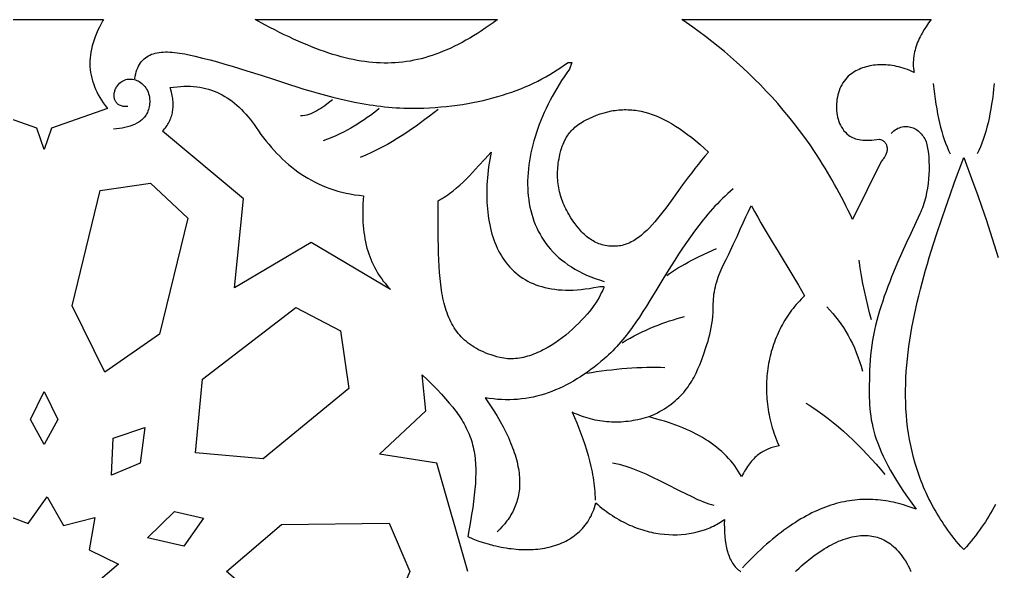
# Model space of a CAD drawing. Extents: x -332 to 348, y -263 to 352.
# Drawn here: x -92.25 to -42.96, y 264.11 to 292 of the extents above; entities that cross this region are included whole.
import ezdxf

# ---------------------------------------------------------------- set-up
doc = ezdxf.new("R2010")
doc.units = 0
doc.layers.add('LAYER_1', color=18, linetype='CONTINUOUS')
doc.layers.add('LAYER_2', color=174, linetype='CONTINUOUS')

msp = doc.modelspace()

# ---------------------------------------------------------------- linework, layer by layer
at = {"layer": 'LAYER_1'}
for points in [[(-94.004, 292), (-88.01, 292), (-88.036, 291.955), (-88.128, 291.786), (-88.213, 291.62), (-88.291, 291.455), (-88.362, 291.293), (-88.426, 291.133), (-88.483, 290.974), (-88.534, 290.817), (-88.577, 290.662), (-88.614, 290.509), (-88.643, 290.356), (-88.666, 290.206), (-88.682, 290.057), (-88.691, 289.909), (-88.694, 289.762), (-88.689, 289.616), (-88.678, 289.471), (-88.66, 289.328), (-88.635, 289.185), (-88.603, 289.043), (-88.565, 288.901), (-88.52, 288.76), (-88.468, 288.62), (-88.409, 288.481), (-88.344, 288.341), (-88.272, 288.202), (-88.193, 288.063), (-88.108, 287.925), (-88.016, 287.786), (-87.917, 287.648), (-87.812, 287.509), (-90.631, 286.513), (-91.007, 285.435), (-91.383, 286.513), (-94.202, 287.509)], [(-42.913, 267.488), (-42.991, 267.343), (-43.073, 267.198), (-43.157, 267.054), (-43.244, 266.91), (-43.333, 266.767), (-43.425, 266.624), (-43.519, 266.482), (-43.617, 266.34), (-43.717, 266.199), (-43.82, 266.058), (-43.925, 265.918), (-44.034, 265.778), (-44.145, 265.639), (-44.259, 265.5), (-44.376, 265.362), (-44.518, 265.226), (-44.66, 265.366), (-44.777, 265.504), (-44.892, 265.643), (-45.003, 265.782), (-45.111, 265.922), (-45.217, 266.062), (-45.32, 266.203), (-45.42, 266.344), (-45.517, 266.486), (-45.612, 266.628), (-45.704, 266.771), (-45.793, 266.914), (-45.88, 267.058), (-45.964, 267.202), (-46.045, 267.347), (-46.124, 267.492), (-46.201, 267.637), (-46.274, 267.783), (-46.346, 267.929), (-46.414, 268.076), (-46.481, 268.223), (-46.545, 268.37), (-46.606, 268.518), (-46.666, 268.667), (-46.722, 268.815), (-46.777, 268.964), (-46.829, 269.114), (-46.879, 269.264), (-46.972, 269.564), (-47.056, 269.867), (-47.132, 270.17), (-47.199, 270.475), (-47.258, 270.781), (-47.309, 271.088), (-47.353, 271.396), (-47.388, 271.706), (-47.416, 272.016), (-47.437, 272.327), (-47.45, 272.64), (-47.457, 272.953), (-47.457, 273.267), (-47.451, 273.582), (-47.438, 273.898), (-47.42, 274.214), (-47.395, 274.531), (-47.365, 274.849), (-47.329, 275.167), (-47.288, 275.485), (-47.241, 275.804), (-47.19, 276.124), (-47.134, 276.443), (-47.073, 276.763), (-47.008, 277.083), (-46.939, 277.404), (-46.866, 277.724), (-46.79, 278.045), (-46.709, 278.366), (-46.625, 278.686), (-46.539, 279.007), (-46.449, 279.327), (-46.356, 279.648), (-46.261, 279.968), (-46.063, 280.607), (-45.857, 281.245), (-45.645, 281.881), (-45.428, 282.514), (-45.207, 283.145), (-44.985, 283.773), (-44.518, 285.023), (-44.052, 283.784), (-43.829, 283.156), (-43.609, 282.525), (-43.392, 281.891), (-43.179, 281.254), (-42.974, 280.616), (-42.776, 279.976)], [(-69.581, 264.109), (-71.158, 269.585), (-74.058, 270.044), (-71.707, 272.221), (-71.903, 274.041), (-71.633, 273.785), (-71.38, 273.538), (-71.143, 273.299), (-70.921, 273.067), (-70.715, 272.841), (-70.523, 272.621), (-70.346, 272.404), (-70.263, 272.298), (-70.183, 272.191), (-70.107, 272.086), (-70.034, 271.981), (-69.964, 271.877), (-69.898, 271.773), (-69.835, 271.669), (-69.775, 271.565), (-69.719, 271.461), (-69.665, 271.358), (-69.615, 271.253), (-69.567, 271.149), (-69.523, 271.044), (-69.482, 270.939), (-69.443, 270.833), (-69.408, 270.726), (-69.375, 270.618), (-69.345, 270.51), (-69.317, 270.4), (-69.293, 270.289), (-69.271, 270.177), (-69.252, 270.063), (-69.235, 269.948), (-69.221, 269.831), (-69.209, 269.713), (-69.199, 269.593), (-69.192, 269.47), (-69.188, 269.346), (-69.185, 269.22), (-69.185, 269.091), (-69.192, 268.826), (-69.206, 268.551), (-69.229, 268.264), (-69.26, 267.965), (-69.298, 267.653), (-69.343, 267.328), (-69.395, 266.987), (-69.453, 266.631), (-69.517, 266.259), (-69.587, 265.869), (-69.331, 265.763), (-69.074, 265.666), (-68.815, 265.578), (-68.556, 265.5), (-68.297, 265.43), (-68.167, 265.399), (-68.038, 265.37), (-67.909, 265.343), (-67.78, 265.319), (-67.651, 265.298), (-67.523, 265.278), (-67.396, 265.262), (-67.268, 265.247), (-67.142, 265.236), (-67.016, 265.226), (-66.891, 265.22), (-66.766, 265.215), (-66.643, 265.214), (-66.52, 265.215), (-66.399, 265.218), (-66.278, 265.225), (-66.159, 265.233), (-66.041, 265.245), (-65.924, 265.259), (-65.808, 265.276), (-65.694, 265.295), (-65.581, 265.318), (-65.469, 265.343), (-65.36, 265.371), (-65.251, 265.401), (-65.145, 265.434), (-65.04, 265.471), (-64.937, 265.51), (-64.836, 265.551), (-64.737, 265.596), (-64.64, 265.644), (-64.545, 265.694), (-64.452, 265.748), (-64.362, 265.804), (-64.273, 265.864), (-64.187, 265.926), (-64.104, 265.991), (-64.022, 266.059), (-63.944, 266.131), (-63.868, 266.205), (-63.794, 266.283), (-63.724, 266.363), (-63.656, 266.447), (-63.591, 266.533), (-63.529, 266.623), (-63.47, 266.716), (-63.413, 266.813), (-63.361, 266.912), (-63.311, 267.015), (-63.264, 267.12), (-63.221, 267.229), (-63.181, 267.342), (-63.144, 267.457), (-63.111, 267.576), (-63.01, 267.486), (-62.908, 267.398), (-62.805, 267.313), (-62.701, 267.231), (-62.596, 267.152), (-62.491, 267.075), (-62.385, 267.001), (-62.279, 266.93), (-62.172, 266.861), (-62.064, 266.796), (-61.956, 266.732), (-61.847, 266.672), (-61.739, 266.614), (-61.629, 266.559), (-61.52, 266.506), (-61.41, 266.456), (-61.3, 266.408), (-61.19, 266.363), (-61.079, 266.321), (-60.969, 266.281), (-60.858, 266.243), (-60.748, 266.208), (-60.637, 266.175), (-60.526, 266.145), (-60.416, 266.117), (-60.306, 266.092), (-60.195, 266.069), (-60.086, 266.048), (-59.867, 266.014), (-59.649, 265.989), (-59.433, 265.973), (-59.219, 265.966), (-59.007, 265.968), (-58.798, 265.979), (-58.592, 265.998), (-58.39, 266.026), (-58.191, 266.062), (-57.996, 266.106), (-57.805, 266.158), (-57.619, 266.218), (-57.438, 266.285), (-57.349, 266.322), (-57.262, 266.361), (-57.176, 266.401), (-57.092, 266.444), (-57.009, 266.488), (-56.927, 266.534), (-56.848, 266.581), (-56.769, 266.631), (-56.693, 266.682), (-56.618, 266.735), (-56.622, 266.512), (-56.62, 266.294), (-56.612, 266.082), (-56.597, 265.876), (-56.575, 265.677), (-56.546, 265.485), (-56.528, 265.392), (-56.509, 265.301), (-56.488, 265.212), (-56.465, 265.126), (-56.439, 265.042), (-56.412, 264.96), (-56.383, 264.881), (-56.352, 264.804), (-56.318, 264.73), (-56.282, 264.659), (-56.245, 264.59), (-56.205, 264.525), (-56.162, 264.462), (-56.118, 264.403), (-56.071, 264.346), (-56.022, 264.293), (-55.97, 264.243), (-55.916, 264.197), (-55.86, 264.153), (-55.801, 264.114), (-55.785, 264.114), (-55.793, 264.109)], [(-53.015, 264.109), (-52.968, 264.155), (-52.84, 264.276), (-52.712, 264.392), (-52.584, 264.505), (-52.456, 264.614), (-52.328, 264.718), (-52.201, 264.818), (-52.074, 264.914), (-51.948, 265.005), (-51.822, 265.092), (-51.697, 265.175), (-51.572, 265.254), (-51.449, 265.328), (-51.326, 265.398), (-51.204, 265.463), (-51.083, 265.525), (-50.963, 265.581), (-50.845, 265.634), (-50.727, 265.682), (-50.611, 265.725), (-50.497, 265.765), (-50.384, 265.8), (-50.272, 265.831), (-50.162, 265.857), (-50.054, 265.88), (-49.947, 265.898), (-49.843, 265.912), (-49.74, 265.923), (-49.638, 265.929), (-49.539, 265.931), (-49.441, 265.929), (-49.345, 265.924), (-49.251, 265.914), (-49.158, 265.901), (-49.067, 265.884), (-48.978, 265.864), (-48.89, 265.839), (-48.803, 265.811), (-48.717, 265.779), (-48.633, 265.743), (-48.549, 265.702), (-48.467, 265.658), (-48.385, 265.61), (-48.304, 265.557), (-48.224, 265.499), (-48.145, 265.437), (-48.066, 265.37), (-47.988, 265.298), (-47.911, 265.221), (-47.835, 265.138), (-47.76, 265.05), (-47.686, 264.957), (-47.613, 264.857), (-47.541, 264.752), (-47.47, 264.641), (-47.401, 264.524), (-47.333, 264.401), (-47.267, 264.272), (-47.202, 264.137), (-47.189, 264.109)]]:
    msp.add_lwpolyline(points, dxfattribs=at)
for points in [[(-68.098, 291.987), (-68.303, 291.839), (-68.505, 291.696), (-68.706, 291.559), (-68.905, 291.427), (-69.103, 291.301), (-69.299, 291.179), (-69.494, 291.063), (-69.688, 290.952), (-69.881, 290.846), (-70.072, 290.745), (-70.263, 290.65), (-70.452, 290.56), (-70.641, 290.475), (-70.83, 290.395), (-71.017, 290.32), (-71.204, 290.25), (-71.391, 290.185), (-71.578, 290.126), (-71.764, 290.071), (-71.95, 290.021), (-72.136, 289.977), (-72.322, 289.938), (-72.509, 289.903), (-72.695, 289.874), (-72.882, 289.849), (-73.069, 289.829), (-73.257, 289.815), (-73.446, 289.805), (-73.635, 289.8), (-73.825, 289.8), (-74.016, 289.805), (-74.208, 289.815), (-74.4, 289.83), (-74.595, 289.849), (-74.79, 289.874), (-74.987, 289.903), (-75.185, 289.937), (-75.385, 289.975), (-75.586, 290.019), (-75.789, 290.067), (-75.994, 290.12), (-76.201, 290.178), (-76.41, 290.24), (-76.62, 290.307), (-76.834, 290.379), (-77.049, 290.455), (-77.267, 290.536), (-77.487, 290.622), (-77.71, 290.712), (-77.935, 290.807), (-78.163, 290.907), (-78.394, 291.011), (-78.628, 291.119), (-78.865, 291.232), (-79.106, 291.35), (-79.349, 291.472), (-79.596, 291.599), (-79.846, 291.73), (-80.346, 292), (-68.081, 292)], [(-46.171, 291.994), (-46.292, 291.832), (-46.408, 291.665), (-46.519, 291.492), (-46.624, 291.314), (-46.673, 291.223), (-46.72, 291.132), (-46.765, 291.038), (-46.807, 290.944), (-46.847, 290.849), (-46.884, 290.753), (-46.918, 290.656), (-46.949, 290.558), (-46.977, 290.459), (-47.002, 290.359), (-47.022, 290.258), (-47.04, 290.157), (-47.053, 290.055), (-47.063, 289.952), (-47.068, 289.848), (-47.069, 289.744), (-47.066, 289.64), (-47.058, 289.535), (-47.046, 289.429), (-47.028, 289.323), (-47.139, 289.375), (-47.249, 289.423), (-47.36, 289.467), (-47.471, 289.508), (-47.582, 289.545), (-47.693, 289.577), (-47.803, 289.607), (-47.913, 289.632), (-48.023, 289.654), (-48.132, 289.673), (-48.24, 289.688), (-48.348, 289.699), (-48.455, 289.707), (-48.561, 289.712), (-48.666, 289.713), (-48.77, 289.711), (-48.872, 289.705), (-48.973, 289.697), (-49.073, 289.685), (-49.172, 289.67), (-49.268, 289.652), (-49.364, 289.631), (-49.457, 289.607), (-49.548, 289.58), (-49.638, 289.55), (-49.725, 289.517), (-49.81, 289.481), (-49.893, 289.442), (-49.974, 289.401), (-50.052, 289.357), (-50.127, 289.31), (-50.2, 289.26), (-50.282, 289.198), (-50.359, 289.129), (-50.432, 289.054), (-50.501, 288.974), (-50.565, 288.889), (-50.624, 288.799), (-50.679, 288.705), (-50.729, 288.607), (-50.774, 288.506), (-50.814, 288.402), (-50.849, 288.295), (-50.88, 288.186), (-50.905, 288.076), (-50.925, 287.964), (-50.94, 287.85), (-50.95, 287.737), (-50.955, 287.623), (-50.954, 287.509), (-50.948, 287.396), (-50.936, 287.283), (-50.919, 287.173), (-50.896, 287.064), (-50.867, 286.957), (-50.833, 286.852), (-50.792, 286.751), (-50.746, 286.653), (-50.694, 286.559), (-50.636, 286.469), (-50.572, 286.383), (-50.502, 286.303), (-50.426, 286.227), (-50.343, 286.158), (-50.28, 286.112), (-50.212, 286.071), (-50.14, 286.034), (-50.064, 286.002), (-49.983, 285.974), (-49.899, 285.95), (-49.809, 285.931), (-49.715, 285.916), (-49.615, 285.906), (-49.511, 285.9), (-49.402, 285.899), (-49.287, 285.902), (-49.167, 285.909), (-49.042, 285.921), (-48.91, 285.938), (-48.773, 285.959), (-48.726, 285.943), (-48.682, 285.925), (-48.642, 285.905), (-48.604, 285.882), (-48.57, 285.857), (-48.539, 285.83), (-48.511, 285.802), (-48.486, 285.771), (-48.464, 285.739), (-48.445, 285.705), (-48.429, 285.67), (-48.415, 285.634), (-48.405, 285.597), (-48.397, 285.558), (-48.393, 285.519), (-48.391, 285.479), (-48.391, 285.438), (-48.395, 285.397), (-48.4, 285.355), (-48.409, 285.313), (-48.42, 285.271), (-48.434, 285.228), (-48.45, 285.186), (-48.468, 285.144), (-48.489, 285.103), (-48.512, 285.062), (-48.538, 285.021), (-48.566, 284.981), (-48.596, 284.942), (-48.628, 284.904), (-48.663, 284.867), (-48.699, 284.831), (-50.14, 281.895), (-50.249, 282.126), (-50.359, 282.354), (-50.471, 282.58), (-50.583, 282.803), (-50.697, 283.023), (-50.813, 283.241), (-50.929, 283.456), (-51.047, 283.669), (-51.166, 283.879), (-51.286, 284.087), (-51.408, 284.292), (-51.53, 284.495), (-51.654, 284.695), (-51.779, 284.893), (-52.032, 285.281), (-52.289, 285.661), (-52.551, 286.031), (-52.817, 286.392), (-53.088, 286.745), (-53.362, 287.089), (-53.64, 287.425), (-53.922, 287.753), (-54.208, 288.073), (-54.498, 288.386), (-54.791, 288.691), (-55.087, 288.989), (-55.387, 289.279), (-55.69, 289.563), (-55.997, 289.841), (-56.306, 290.112), (-56.618, 290.377), (-56.934, 290.636), (-57.252, 290.889), (-57.572, 291.137), (-57.895, 291.379), (-58.221, 291.616), (-58.549, 291.848), (-58.769, 292), (-46.166, 292)], [(-83.613, 288.625), (-83.453, 288.614), (-83.296, 288.598), (-83.141, 288.576), (-82.99, 288.548), (-82.842, 288.514), (-82.696, 288.475), (-82.553, 288.429), (-82.413, 288.378), (-82.276, 288.322), (-82.141, 288.259), (-82.008, 288.192), (-81.879, 288.118), (-81.751, 288.04), (-81.626, 287.956), (-81.504, 287.866), (-81.383, 287.772), (-81.265, 287.672), (-81.149, 287.567), (-81.035, 287.457), (-80.923, 287.342), (-80.814, 287.221), (-80.706, 287.096), (-80.6, 286.966), (-80.496, 286.831), (-80.393, 286.691), (-80.293, 286.547), (-80.17, 286.37), (-80.046, 286.197), (-79.918, 286.027), (-79.789, 285.861), (-79.656, 285.699), (-79.521, 285.541), (-79.383, 285.387), (-79.243, 285.237), (-79.099, 285.091), (-78.953, 284.949), (-78.804, 284.811), (-78.651, 284.678), (-78.495, 284.55), (-78.337, 284.426), (-78.175, 284.307), (-78.009, 284.193), (-77.841, 284.083), (-77.668, 283.979), (-77.493, 283.879), (-77.313, 283.785), (-77.13, 283.696), (-76.944, 283.613), (-76.754, 283.535), (-76.559, 283.462), (-76.361, 283.396), (-76.159, 283.334), (-75.953, 283.279), (-75.743, 283.23), (-75.529, 283.187), (-75.31, 283.149), (-75.087, 283.118), (-74.86, 283.094), (-74.877, 282.892), (-74.89, 282.694), (-74.898, 282.5), (-74.903, 282.309), (-74.903, 282.123), (-74.899, 281.94), (-74.891, 281.76), (-74.879, 281.585), (-74.863, 281.413), (-74.843, 281.244), (-74.819, 281.08), (-74.791, 280.918), (-74.76, 280.76), (-74.725, 280.606), (-74.686, 280.454), (-74.643, 280.307), (-74.597, 280.162), (-74.547, 280.021), (-74.494, 279.883), (-74.437, 279.748), (-74.376, 279.616), (-74.312, 279.487), (-74.245, 279.362), (-74.175, 279.239), (-74.101, 279.12), (-74.024, 279.003), (-73.943, 278.889), (-73.86, 278.779), (-73.773, 278.671), (-73.683, 278.565), (-73.591, 278.463), (-73.495, 278.363), (-77.514, 280.728), (-81.381, 278.445), (-80.926, 282.931), (-85.021, 286.356), (-84.971, 286.412), (-84.923, 286.469), (-84.877, 286.527), (-84.834, 286.585), (-84.794, 286.644), (-84.756, 286.705), (-84.72, 286.766), (-84.687, 286.827), (-84.657, 286.89), (-84.629, 286.954), (-84.603, 287.018), (-84.58, 287.083), (-84.56, 287.149), (-84.541, 287.216), (-84.526, 287.283), (-84.513, 287.352), (-84.502, 287.421), (-84.494, 287.491), (-84.488, 287.562), (-84.485, 287.633), (-84.485, 287.706), (-84.486, 287.779), (-84.491, 287.854), (-84.498, 287.929), (-84.507, 288.004), (-84.519, 288.081), (-84.533, 288.158), (-84.55, 288.237), (-84.591, 288.396), (-84.642, 288.558), (-84.462, 288.585), (-84.286, 288.605), (-84.113, 288.619), (-83.943, 288.627), (-83.777, 288.629)], [(-61.49, 287.443), (-61.396, 287.438), (-61.302, 287.431), (-61.208, 287.422), (-61.115, 287.411), (-61.02, 287.397), (-60.926, 287.381), (-60.832, 287.362), (-60.642, 287.318), (-60.452, 287.264), (-60.261, 287.201), (-60.068, 287.128), (-59.875, 287.045), (-59.68, 286.953), (-59.483, 286.851), (-59.286, 286.74), (-59.086, 286.619), (-58.885, 286.488), (-58.682, 286.347), (-58.477, 286.196), (-58.27, 286.036), (-58.061, 285.866), (-57.85, 285.686), (-57.636, 285.496), (-57.419, 285.296), (-57.598, 285.091), (-57.772, 284.885), (-57.941, 284.678), (-58.106, 284.469), (-58.267, 284.261), (-58.424, 284.053), (-58.729, 283.64), (-59.307, 282.842), (-59.586, 282.466), (-59.724, 282.285), (-59.86, 282.111), (-59.997, 281.942), (-60.133, 281.78), (-60.27, 281.626), (-60.407, 281.48), (-60.544, 281.342), (-60.683, 281.213), (-60.823, 281.094), (-60.893, 281.038), (-60.964, 280.985), (-61.036, 280.934), (-61.108, 280.886), (-61.181, 280.841), (-61.254, 280.799), (-61.327, 280.76), (-61.402, 280.723), (-61.477, 280.69), (-61.553, 280.66), (-61.63, 280.633), (-61.707, 280.609), (-61.785, 280.589), (-61.865, 280.572), (-61.945, 280.559), (-62.026, 280.549), (-62.108, 280.543), (-62.191, 280.54), (-62.284, 280.541), (-62.376, 280.545), (-62.465, 280.553), (-62.552, 280.565), (-62.637, 280.58), (-62.721, 280.598), (-62.802, 280.619), (-62.882, 280.643), (-62.96, 280.671), (-63.036, 280.701), (-63.11, 280.734), (-63.183, 280.771), (-63.254, 280.81), (-63.324, 280.851), (-63.392, 280.895), (-63.459, 280.942), (-63.525, 280.992), (-63.589, 281.043), (-63.652, 281.097), (-63.713, 281.154), (-63.774, 281.212), (-63.833, 281.273), (-63.948, 281.401), (-64.06, 281.536), (-64.168, 281.678), (-64.273, 281.827), (-64.375, 281.981), (-64.485, 282.162), (-64.537, 282.254), (-64.587, 282.346), (-64.634, 282.438), (-64.679, 282.531), (-64.721, 282.625), (-64.761, 282.719), (-64.799, 282.814), (-64.834, 282.909), (-64.867, 283.005), (-64.897, 283.102), (-64.924, 283.199), (-64.949, 283.297), (-64.971, 283.396), (-64.991, 283.495), (-65.008, 283.595), (-65.022, 283.696), (-65.034, 283.797), (-65.043, 283.899), (-65.049, 284.002), (-65.053, 284.105), (-65.053, 284.209), (-65.051, 284.314), (-65.046, 284.419), (-65.038, 284.525), (-65.028, 284.632), (-65.014, 284.74), (-64.998, 284.849), (-64.978, 284.958), (-64.956, 285.068), (-64.93, 285.178), (-64.878, 285.381), (-64.847, 285.487), (-64.811, 285.597), (-64.769, 285.708), (-64.721, 285.821), (-64.665, 285.935), (-64.6, 286.049), (-64.525, 286.163), (-64.484, 286.22), (-64.44, 286.276), (-64.393, 286.332), (-64.342, 286.388), (-64.289, 286.443), (-64.232, 286.498), (-64.172, 286.552), (-64.108, 286.605), (-64.041, 286.658), (-63.97, 286.71), (-63.895, 286.76), (-63.815, 286.81), (-63.732, 286.859), (-63.644, 286.907), (-63.454, 287.001), (-63.266, 287.087), (-63.077, 287.163), (-62.89, 287.231), (-62.703, 287.289), (-62.516, 287.338), (-62.329, 287.378), (-62.236, 287.394), (-62.143, 287.409), (-62.05, 287.42), (-61.956, 287.43), (-61.863, 287.437), (-61.77, 287.442), (-61.677, 287.445), (-61.583, 287.445)], [(-68.449, 285.11), (-68.481, 284.925), (-68.51, 284.74), (-68.536, 284.556), (-68.559, 284.372), (-68.579, 284.19), (-68.596, 284.008), (-68.61, 283.828), (-68.62, 283.648), (-68.627, 283.47), (-68.631, 283.293), (-68.631, 283.117), (-68.629, 282.944), (-68.623, 282.771), (-68.613, 282.601), (-68.6, 282.432), (-68.583, 282.265), (-68.563, 282.1), (-68.54, 281.938), (-68.513, 281.777), (-68.482, 281.619), (-68.448, 281.464), (-68.409, 281.31), (-68.368, 281.16), (-68.322, 281.012), (-68.272, 280.867), (-68.219, 280.725), (-68.162, 280.586), (-68.101, 280.451), (-68.036, 280.318), (-67.967, 280.189), (-67.894, 280.063), (-67.817, 279.941), (-67.735, 279.822), (-67.65, 279.707), (-67.56, 279.596), (-67.467, 279.489), (-67.369, 279.386), (-67.266, 279.287), (-67.16, 279.193), (-67.049, 279.102), (-66.934, 279.016), (-66.814, 278.935), (-66.69, 278.858), (-66.561, 278.786), (-66.428, 278.719), (-66.29, 278.657), (-66.148, 278.6), (-66.001, 278.548), (-65.849, 278.501), (-65.693, 278.459), (-65.532, 278.423), (-65.366, 278.393), (-65.195, 278.368), (-65.02, 278.349), (-64.839, 278.336), (-64.654, 278.328), (-64.463, 278.327), (-64.268, 278.332), (-64.068, 278.343), (-63.862, 278.361), (-63.652, 278.385), (-63.436, 278.415), (-63.215, 278.452), (-62.992, 278.49), (-62.908, 278.503), (-62.841, 278.51), (-62.789, 278.512), (-62.751, 278.509), (-62.726, 278.502), (-62.718, 278.496), (-62.713, 278.488), (-62.71, 278.48), (-62.709, 278.47), (-62.713, 278.446), (-62.725, 278.416), (-62.742, 278.381), (-62.788, 278.294), (-62.814, 278.241), (-62.84, 278.182), (-62.892, 278.068), (-62.956, 277.946), (-63.031, 277.818), (-63.117, 277.684), (-63.213, 277.544), (-63.32, 277.401), (-63.435, 277.254), (-63.56, 277.104), (-63.693, 276.953), (-63.834, 276.801), (-63.983, 276.649), (-64.138, 276.498), (-64.3, 276.348), (-64.468, 276.201), (-64.641, 276.057), (-64.82, 275.917), (-65.003, 275.783), (-65.19, 275.654), (-65.381, 275.531), (-65.575, 275.416), (-65.771, 275.31), (-65.87, 275.26), (-65.97, 275.212), (-66.069, 275.167), (-66.17, 275.124), (-66.27, 275.084), (-66.371, 275.047), (-66.472, 275.013), (-66.573, 274.982), (-66.674, 274.954), (-66.775, 274.929), (-66.876, 274.908), (-66.976, 274.89), (-67.077, 274.875), (-67.177, 274.864), (-67.277, 274.857), (-67.377, 274.854), (-67.476, 274.854), (-67.575, 274.859), (-67.673, 274.867), (-67.77, 274.88), (-67.867, 274.898), (-67.963, 274.92), (-68.115, 274.96), (-68.262, 275.003), (-68.403, 275.048), (-68.54, 275.097), (-68.673, 275.148), (-68.8, 275.201), (-68.923, 275.258), (-69.042, 275.317), (-69.156, 275.378), (-69.266, 275.443), (-69.371, 275.51), (-69.473, 275.579), (-69.57, 275.652), (-69.663, 275.727), (-69.753, 275.805), (-69.838, 275.885), (-69.92, 275.968), (-69.998, 276.054), (-70.073, 276.142), (-70.144, 276.233), (-70.211, 276.327), (-70.276, 276.423), (-70.337, 276.522), (-70.394, 276.624), (-70.449, 276.728), (-70.501, 276.835), (-70.55, 276.944), (-70.596, 277.057), (-70.64, 277.172), (-70.68, 277.289), (-70.719, 277.409), (-70.754, 277.532), (-70.787, 277.657), (-70.818, 277.786), (-70.847, 277.916), (-70.874, 278.05), (-70.898, 278.186), (-70.921, 278.324), (-70.96, 278.609), (-70.993, 278.905), (-71.019, 279.211), (-71.04, 279.527), (-71.056, 279.854), (-71.068, 280.192), (-71.076, 280.54), (-71.081, 280.898), (-71.084, 281.267), (-71.088, 282.846), (-70.986, 282.902), (-70.887, 282.96), (-70.79, 283.02), (-70.694, 283.082), (-70.601, 283.146), (-70.509, 283.211), (-70.33, 283.347), (-70.156, 283.488), (-69.988, 283.636), (-69.824, 283.788), (-69.663, 283.945), (-69.506, 284.105), (-69.35, 284.269), (-69.041, 284.606), (-68.731, 284.949), (-68.415, 285.296)], [(-83.747, 281.962), (-85.177, 276.103), (-87.94, 274.184), (-89.582, 277.529), (-88.173, 283.36), (-85.629, 283.733)], [(-55.097, 282.303), (-54.935, 282.014), (-54.77, 281.724), (-54.601, 281.434), (-54.255, 280.854), (-53.903, 280.276), (-53.209, 279.137), (-52.879, 278.581), (-52.72, 278.307), (-52.566, 278.037), (-52.654, 277.951), (-52.741, 277.864), (-52.825, 277.775), (-52.907, 277.685), (-52.987, 277.593), (-53.066, 277.499), (-53.142, 277.404), (-53.217, 277.307), (-53.29, 277.209), (-53.36, 277.109), (-53.429, 277.008), (-53.496, 276.905), (-53.56, 276.801), (-53.623, 276.696), (-53.683, 276.59), (-53.742, 276.482), (-53.798, 276.373), (-53.852, 276.263), (-53.905, 276.152), (-53.955, 276.039), (-54.003, 275.926), (-54.048, 275.811), (-54.092, 275.696), (-54.133, 275.579), (-54.173, 275.462), (-54.21, 275.343), (-54.245, 275.224), (-54.277, 275.103), (-54.308, 274.982), (-54.336, 274.86), (-54.362, 274.737), (-54.385, 274.614), (-54.407, 274.49), (-54.426, 274.365), (-54.442, 274.239), (-54.457, 274.113), (-54.469, 273.986), (-54.478, 273.859), (-54.486, 273.731), (-54.49, 273.602), (-54.493, 273.473), (-54.493, 273.344), (-54.491, 273.214), (-54.486, 273.084), (-54.479, 272.954), (-54.469, 272.823), (-54.457, 272.692), (-54.442, 272.561), (-54.425, 272.429), (-54.405, 272.297), (-54.383, 272.166), (-54.358, 272.034), (-54.33, 271.902), (-54.3, 271.769), (-54.268, 271.637), (-54.232, 271.505), (-54.195, 271.373), (-54.154, 271.241), (-54.111, 271.109), (-54.065, 270.977), (-54.017, 270.846), (-53.966, 270.714), (-53.912, 270.583), (-53.856, 270.452), (-53.994, 270.427), (-54.131, 270.395), (-54.265, 270.354), (-54.331, 270.33), (-54.396, 270.304), (-54.461, 270.276), (-54.526, 270.246), (-54.589, 270.213), (-54.652, 270.178), (-54.714, 270.141), (-54.776, 270.101), (-54.837, 270.058), (-54.897, 270.013), (-54.956, 269.965), (-55.015, 269.915), (-55.073, 269.861), (-55.13, 269.805), (-55.187, 269.747), (-55.242, 269.685), (-55.297, 269.621), (-55.351, 269.553), (-55.404, 269.483), (-55.456, 269.409), (-55.508, 269.333), (-55.558, 269.253), (-55.608, 269.17), (-55.656, 269.084), (-55.704, 268.995), (-55.751, 268.902), (-55.83, 269.044), (-55.914, 269.182), (-56.003, 269.317), (-56.096, 269.449), (-56.194, 269.577), (-56.297, 269.702), (-56.404, 269.824), (-56.516, 269.942), (-56.633, 270.058), (-56.754, 270.17), (-56.879, 270.279), (-57.009, 270.386), (-57.143, 270.489), (-57.282, 270.589), (-57.424, 270.686), (-57.571, 270.78), (-57.722, 270.872), (-57.878, 270.96), (-58.037, 271.046), (-58.2, 271.129), (-58.367, 271.209), (-58.538, 271.287), (-58.713, 271.362), (-58.892, 271.434), (-59.074, 271.503), (-59.26, 271.57), (-59.45, 271.635), (-59.644, 271.697), (-59.841, 271.756), (-60.041, 271.813), (-60.245, 271.868), (-60.452, 271.92), (-60.305, 271.984), (-60.163, 272.049), (-60.026, 272.117), (-59.894, 272.186), (-59.768, 272.258), (-59.646, 272.331), (-59.53, 272.406), (-59.418, 272.483), (-59.311, 272.562), (-59.208, 272.642), (-59.109, 272.724), (-59.015, 272.808), (-58.924, 272.893), (-58.837, 272.98), (-58.754, 273.068), (-58.675, 273.158), (-58.599, 273.25), (-58.527, 273.343), (-58.457, 273.437), (-58.391, 273.532), (-58.327, 273.629), (-58.267, 273.728), (-58.209, 273.827), (-58.153, 273.928), (-58.1, 274.03), (-58.048, 274.133), (-57.952, 274.342), (-57.863, 274.556), (-57.78, 274.774), (-57.662, 275.099), (-57.55, 275.422), (-57.497, 275.584), (-57.446, 275.748), (-57.399, 275.914), (-57.356, 276.083), (-57.316, 276.256), (-57.28, 276.433), (-57.249, 276.616), (-57.223, 276.804), (-57.203, 276.999), (-57.188, 277.201), (-57.179, 277.412), (-57.177, 277.631), (-57.175, 277.751), (-57.169, 277.873), (-57.158, 277.996), (-57.143, 278.12), (-57.124, 278.244), (-57.1, 278.369), (-57.073, 278.494), (-57.042, 278.618), (-57.007, 278.742), (-56.969, 278.866), (-56.928, 278.989), (-56.883, 279.11), (-56.835, 279.23), (-56.784, 279.349), (-56.73, 279.466), (-56.674, 279.581), (-56.528, 279.872), (-56.395, 280.142), (-56.166, 280.624), (-55.975, 281.04), (-55.813, 281.403), (-55.671, 281.726), (-55.536, 282.023), (-55.4, 282.307), (-55.329, 282.448), (-55.253, 282.591)], [(-76.027, 276.27), (-75.606, 273.357), (-79.931, 269.795), (-83.351, 270.112), (-82.993, 273.827), (-78.278, 277.45)], [(-90.311, 271.786), (-91.007, 270.532), (-91.703, 271.786), (-91.007, 273.21)], [(-86.146, 269.579), (-87.599, 268.984), (-87.517, 270.85), (-85.916, 271.388)], [(-90.036, 266.433), (-88.442, 266.842), (-88.734, 265.199), (-87.254, 264.472), (-88.518, 263.403), (-87.844, 261.88), (-89.488, 261.886), (-89.936, 260.279), (-91.191, 261.358), (-92.551, 260.42), (-92.83, 262.066), (-94.465, 262.235), (-93.638, 263.678), (-94.784, 264.875), (-93.236, 265.44), (-93.356, 267.106), (-91.814, 266.529), (-90.852, 267.883)], [(-82.949, 266.808), (-83.95, 265.381), (-85.779, 265.803), (-84.424, 267.137)], [(-72.518, 264.109), (-73.569, 261.659), (-79.001, 261.731), (-81.794, 264.109), (-79.001, 266.486), (-73.569, 266.558)]]:
    msp.add_lwpolyline(points, close=True, dxfattribs=at)
at = {"layer": 'LAYER_2'}
for points in [[(-86.42, 289.01), (-86.401, 289.132), (-86.377, 289.248), (-86.348, 289.357), (-86.315, 289.46), (-86.276, 289.557), (-86.234, 289.648), (-86.187, 289.732), (-86.135, 289.811), (-86.079, 289.884), (-86.019, 289.951), (-85.954, 290.012), (-85.886, 290.068), (-85.813, 290.119), (-85.737, 290.165), (-85.656, 290.205), (-85.572, 290.241), (-85.484, 290.272), (-85.392, 290.298), (-85.297, 290.319), (-85.198, 290.336), (-85.095, 290.349), (-84.99, 290.357), (-84.88, 290.361), (-84.768, 290.361), (-84.652, 290.357), (-84.534, 290.35), (-84.412, 290.339), (-84.287, 290.324), (-84.16, 290.306), (-84.029, 290.284), (-83.896, 290.259), (-83.76, 290.232), (-83.376, 290.146), (-82.995, 290.055), (-82.618, 289.958), (-82.243, 289.856), (-81.871, 289.751), (-81.501, 289.641), (-81.134, 289.529), (-80.768, 289.414), (-80.04, 289.181), (-79.317, 288.945), (-78.595, 288.712), (-78.234, 288.598), (-77.873, 288.486), (-77.511, 288.377), (-77.148, 288.273), (-76.784, 288.172), (-76.418, 288.076), (-76.051, 287.986), (-75.682, 287.902), (-75.311, 287.824), (-74.936, 287.754), (-74.56, 287.692), (-74.37, 287.664), (-74.18, 287.638), (-73.989, 287.614), (-73.796, 287.593), (-73.604, 287.574), (-73.41, 287.558), (-73.215, 287.544), (-73.019, 287.533), (-72.822, 287.525), (-72.624, 287.519), (-72.425, 287.516), (-72.225, 287.517), (-72.023, 287.52), (-71.82, 287.526), (-71.53, 287.54), (-71.243, 287.558), (-70.959, 287.58), (-70.679, 287.607), (-70.402, 287.638), (-70.129, 287.673), (-69.86, 287.713), (-69.594, 287.757), (-69.332, 287.805), (-69.073, 287.857), (-68.818, 287.913), (-68.567, 287.973), (-68.319, 288.037), (-68.075, 288.105), (-67.835, 288.177), (-67.599, 288.253), (-67.367, 288.333), (-67.138, 288.416), (-66.913, 288.504), (-66.692, 288.595), (-66.475, 288.69), (-66.262, 288.788), (-66.053, 288.89), (-65.847, 288.996), (-65.646, 289.105), (-65.448, 289.218), (-65.255, 289.334), (-65.066, 289.454), (-64.88, 289.577), (-64.699, 289.703), (-64.522, 289.833), (-64.33, 289.823), (-64.451, 289.49), (-64.588, 289.299), (-64.72, 289.106), (-64.848, 288.911), (-64.972, 288.715), (-65.093, 288.517), (-65.209, 288.318), (-65.32, 288.118), (-65.428, 287.917), (-65.531, 287.714), (-65.629, 287.511), (-65.723, 287.308), (-65.813, 287.103), (-65.898, 286.899), (-65.978, 286.694), (-66.053, 286.488), (-66.123, 286.283), (-66.189, 286.078), (-66.249, 285.873), (-66.305, 285.668), (-66.355, 285.463), (-66.4, 285.259), (-66.44, 285.056), (-66.474, 284.853), (-66.503, 284.652), (-66.527, 284.451), (-66.545, 284.251), (-66.557, 284.053), (-66.564, 283.856), (-66.565, 283.661), (-66.56, 283.467), (-66.55, 283.275), (-66.533, 283.084), (-66.51, 282.896), (-66.482, 282.71), (-66.447, 282.526), (-66.406, 282.344), (-66.358, 282.165), (-66.305, 281.988), (-66.244, 281.814), (-66.178, 281.643), (-66.104, 281.475), (-66.024, 281.31), (-65.938, 281.148), (-65.845, 280.99), (-65.744, 280.834), (-65.637, 280.683), (-65.523, 280.535), (-65.402, 280.391), (-65.274, 280.25), (-65.138, 280.114), (-64.996, 279.982), (-64.846, 279.854), (-64.689, 279.731), (-64.524, 279.612), (-64.352, 279.498), (-64.172, 279.389), (-63.984, 279.284), (-63.789, 279.184), (-63.586, 279.09), (-63.375, 279.001), (-63.156, 278.917), (-62.929, 278.839), (-62.694, 278.766)], [(-86.77, 287.611), (-86.833, 287.605), (-86.894, 287.603), (-86.95, 287.605), (-87.004, 287.611), (-87.055, 287.62), (-87.103, 287.632), (-87.147, 287.648), (-87.189, 287.666), (-87.228, 287.688), (-87.263, 287.712), (-87.296, 287.738), (-87.326, 287.767), (-87.353, 287.799), (-87.377, 287.832), (-87.398, 287.867), (-87.417, 287.903), (-87.432, 287.941), (-87.445, 287.981), (-87.455, 288.022), (-87.463, 288.063), (-87.467, 288.106), (-87.469, 288.149), (-87.469, 288.193), (-87.465, 288.237), (-87.46, 288.281), (-87.451, 288.326), (-87.44, 288.37), (-87.427, 288.414), (-87.411, 288.457), (-87.392, 288.5), (-87.372, 288.542), (-87.348, 288.583), (-87.3, 288.655), (-87.248, 288.721), (-87.192, 288.779), (-87.134, 288.829), (-87.073, 288.873), (-87.01, 288.909), (-86.945, 288.939), (-86.879, 288.962), (-86.811, 288.979), (-86.742, 288.989), (-86.673, 288.993), (-86.603, 288.991), (-86.533, 288.983), (-86.464, 288.97), (-86.396, 288.95), (-86.328, 288.925), (-86.262, 288.895), (-86.198, 288.86), (-86.136, 288.819), (-86.076, 288.773), (-86.019, 288.723), (-85.966, 288.668), (-85.915, 288.609), (-85.868, 288.545), (-85.826, 288.477), (-85.788, 288.405), (-85.754, 288.33), (-85.726, 288.25), (-85.703, 288.167), (-85.686, 288.08), (-85.675, 287.99), (-85.67, 287.896), (-85.671, 287.82), (-85.675, 287.744), (-85.683, 287.668), (-85.696, 287.593), (-85.712, 287.519), (-85.732, 287.447), (-85.757, 287.376), (-85.785, 287.307), (-85.81, 287.257), (-85.837, 287.208), (-85.866, 287.161), (-85.897, 287.116), (-85.931, 287.072), (-85.967, 287.031), (-86.004, 286.991), (-86.044, 286.953), (-86.086, 286.916), (-86.13, 286.881), (-86.176, 286.847), (-86.223, 286.816), (-86.324, 286.756), (-86.431, 286.703), (-86.546, 286.655), (-86.666, 286.612), (-86.792, 286.575), (-86.924, 286.542), (-87.061, 286.514), (-87.203, 286.491), (-87.349, 286.471), (-87.5, 286.455)], [(-46.055, 288.774), (-46.027, 288.503), (-45.996, 288.238), (-45.962, 287.979), (-45.925, 287.726), (-45.885, 287.479), (-45.841, 287.238), (-45.794, 287.004), (-45.743, 286.777), (-45.689, 286.557), (-45.631, 286.344), (-45.57, 286.137), (-45.504, 285.938), (-45.435, 285.746), (-45.362, 285.562), (-45.284, 285.385), (-45.202, 285.217)], [(-42.978, 288.774), (-43.006, 288.503), (-43.037, 288.238), (-43.071, 287.979), (-43.108, 287.726), (-43.148, 287.479), (-43.192, 287.238), (-43.239, 287.004), (-43.29, 286.777), (-43.344, 286.557), (-43.402, 286.344), (-43.463, 286.137), (-43.529, 285.938), (-43.598, 285.746), (-43.671, 285.562), (-43.749, 285.385), (-43.831, 285.217)], [(-76.431, 287.942), (-76.624, 287.789), (-76.819, 287.643), (-76.917, 287.573), (-77.015, 287.507), (-77.114, 287.445), (-77.214, 287.386), (-77.315, 287.333), (-77.417, 287.284), (-77.52, 287.241), (-77.624, 287.205), (-77.729, 287.174), (-77.836, 287.151), (-77.944, 287.136), (-78.053, 287.128)], [(-74.066, 287.498), (-74.213, 287.382), (-74.363, 287.267), (-74.515, 287.153), (-74.671, 287.041), (-74.83, 286.931), (-74.993, 286.822), (-75.159, 286.715), (-75.331, 286.611), (-75.506, 286.508), (-75.687, 286.409), (-75.874, 286.312), (-76.066, 286.217), (-76.264, 286.126), (-76.469, 286.038), (-76.68, 285.953), (-76.898, 285.871)], [(-71.095, 287.454), (-71.533, 287.114), (-71.755, 286.946), (-71.979, 286.779), (-72.206, 286.615), (-72.437, 286.453), (-72.671, 286.294), (-72.91, 286.137), (-73.153, 285.984), (-73.402, 285.834), (-73.656, 285.689), (-73.917, 285.547), (-74.184, 285.41), (-74.458, 285.277), (-74.739, 285.15), (-75.028, 285.028)], [(-48.186, 286.245), (-48.119, 286.311), (-48.051, 286.369), (-47.982, 286.42), (-47.912, 286.464), (-47.841, 286.502), (-47.77, 286.533), (-47.698, 286.558), (-47.626, 286.576), (-47.554, 286.589), (-47.483, 286.595), (-47.412, 286.596), (-47.341, 286.592), (-47.271, 286.582), (-47.203, 286.567), (-47.135, 286.546), (-47.069, 286.521), (-47.005, 286.491), (-46.942, 286.457), (-46.881, 286.418), (-46.823, 286.375), (-46.767, 286.328), (-46.713, 286.277), (-46.662, 286.222), (-46.614, 286.164), (-46.569, 286.103), (-46.527, 286.038), (-46.489, 285.97), (-46.455, 285.899), (-46.425, 285.825), (-46.398, 285.749), (-46.376, 285.67), (-46.358, 285.59), (-46.329, 285.414), (-46.306, 285.228), (-46.288, 285.031), (-46.276, 284.826), (-46.27, 284.613), (-46.272, 284.394), (-46.28, 284.171), (-46.296, 283.944), (-46.32, 283.715), (-46.352, 283.486), (-46.392, 283.258), (-46.416, 283.144), (-46.442, 283.031), (-46.47, 282.919), (-46.5, 282.808), (-46.533, 282.698), (-46.568, 282.59), (-46.606, 282.483), (-46.646, 282.378), (-46.689, 282.275), (-46.734, 282.173), (-47.196, 281.185), (-47.422, 280.694), (-47.644, 280.206), (-47.859, 279.72), (-48.065, 279.234), (-48.164, 278.991), (-48.261, 278.748), (-48.354, 278.505), (-48.445, 278.261), (-48.532, 278.018), (-48.615, 277.774), (-48.694, 277.529), (-48.77, 277.284), (-48.841, 277.039), (-48.908, 276.792), (-48.97, 276.545), (-49.027, 276.297), (-49.078, 276.048), (-49.125, 275.799), (-49.166, 275.548), (-49.201, 275.296), (-49.23, 275.042), (-49.253, 274.788), (-49.27, 274.532), (-49.28, 274.274), (-49.29, 273.867), (-49.298, 273.475), (-49.298, 273.093), (-49.295, 272.904), (-49.288, 272.717), (-49.278, 272.53), (-49.263, 272.344), (-49.244, 272.157), (-49.22, 271.969), (-49.19, 271.779), (-49.155, 271.588), (-49.112, 271.394), (-49.063, 271.198), (-49.006, 270.998), (-48.941, 270.794), (-48.867, 270.586), (-48.784, 270.373), (-48.692, 270.155), (-48.59, 269.93), (-48.478, 269.7), (-48.355, 269.462), (-48.22, 269.217), (-48.073, 268.965), (-47.914, 268.703), (-47.742, 268.434), (-47.557, 268.154), (-47.357, 267.865), (-47.144, 267.566), (-46.916, 267.255), (-47.173, 267.349), (-47.431, 267.434), (-47.56, 267.473), (-47.689, 267.509), (-47.818, 267.543), (-47.947, 267.575), (-48.076, 267.604), (-48.205, 267.63), (-48.334, 267.654), (-48.464, 267.676), (-48.593, 267.694), (-48.723, 267.71), (-48.853, 267.724), (-48.983, 267.734), (-49.113, 267.742), (-49.243, 267.747), (-49.373, 267.749), (-49.504, 267.748), (-49.635, 267.744), (-49.766, 267.738), (-49.898, 267.728), (-50.03, 267.715), (-50.162, 267.699), (-50.294, 267.68), (-50.427, 267.658), (-50.56, 267.633), (-50.693, 267.604), (-50.827, 267.572), (-50.961, 267.537), (-51.096, 267.498), (-51.231, 267.457), (-51.366, 267.411), (-51.502, 267.363), (-51.639, 267.311), (-51.776, 267.255), (-51.913, 267.196), (-52.051, 267.133), (-52.189, 267.066), (-52.328, 266.996), (-52.468, 266.923), (-52.608, 266.845), (-52.748, 266.764), (-52.889, 266.679), (-53.031, 266.59), (-53.174, 266.497), (-53.317, 266.4), (-53.46, 266.3), (-53.605, 266.195), (-53.75, 266.086), (-53.896, 265.974), (-54.042, 265.857), (-54.19, 265.736), (-54.338, 265.611), (-54.486, 265.482), (-54.636, 265.348), (-54.786, 265.21), (-54.937, 265.068), (-55.089, 264.922), (-55.242, 264.771), (-55.396, 264.616), (-55.55, 264.456), (-55.705, 264.292)], [(-56.166, 283.451), (-56.306, 283.33), (-56.444, 283.206), (-56.579, 283.081), (-56.711, 282.954), (-56.841, 282.825), (-56.969, 282.694), (-57.094, 282.562), (-57.217, 282.428), (-57.338, 282.293), (-57.456, 282.157), (-57.573, 282.019), (-57.687, 281.88), (-57.911, 281.598), (-58.127, 281.313), (-58.337, 281.024), (-58.541, 280.732), (-58.739, 280.438), (-58.933, 280.143), (-59.122, 279.847), (-59.308, 279.55), (-59.672, 278.958), (-60.027, 278.373), (-60.38, 277.798), (-60.557, 277.516), (-60.734, 277.239), (-60.913, 276.967), (-61.095, 276.701), (-61.279, 276.442), (-61.466, 276.189), (-61.657, 275.944), (-61.755, 275.825), (-61.853, 275.707), (-61.953, 275.592), (-62.054, 275.479), (-62.156, 275.369), (-62.26, 275.261), (-62.366, 275.156), (-62.473, 275.053), (-62.581, 274.953), (-62.692, 274.855), (-62.86, 274.713), (-63.03, 274.574), (-63.2, 274.44), (-63.372, 274.311), (-63.544, 274.186), (-63.718, 274.065), (-63.893, 273.95), (-64.069, 273.839), (-64.247, 273.733), (-64.425, 273.632), (-64.605, 273.536), (-64.786, 273.446), (-64.969, 273.361), (-65.153, 273.281), (-65.338, 273.207), (-65.525, 273.138), (-65.713, 273.075), (-65.902, 273.018), (-66.093, 272.967), (-66.285, 272.922), (-66.479, 272.884), (-66.675, 272.851), (-66.872, 272.825), (-67.07, 272.805), (-67.27, 272.791), (-67.472, 272.785), (-67.676, 272.785), (-67.881, 272.791), (-68.088, 272.805), (-68.296, 272.826), (-68.507, 272.854), (-68.719, 272.889), (-68.507, 272.58), (-68.31, 272.278), (-68.128, 271.983), (-67.96, 271.696), (-67.806, 271.416), (-67.734, 271.278), (-67.666, 271.142), (-67.601, 271.008), (-67.539, 270.876), (-67.481, 270.746), (-67.426, 270.617), (-67.374, 270.489), (-67.326, 270.364), (-67.281, 270.24), (-67.239, 270.117), (-67.2, 269.997), (-67.164, 269.878), (-67.131, 269.76), (-67.102, 269.644), (-67.075, 269.53), (-67.052, 269.417), (-67.031, 269.305), (-67.014, 269.195), (-66.999, 269.087), (-66.987, 268.98), (-66.979, 268.875), (-66.973, 268.771), (-66.969, 268.668), (-66.969, 268.567), (-66.971, 268.467), (-66.977, 268.369), (-66.984, 268.272), (-66.995, 268.176), (-67.008, 268.082), (-67.024, 267.989), (-67.042, 267.897), (-67.063, 267.807), (-67.086, 267.717), (-67.112, 267.63), (-67.141, 267.543), (-67.172, 267.458), (-67.205, 267.374), (-67.241, 267.291), (-67.279, 267.209), (-67.319, 267.128), (-67.361, 267.049), (-67.406, 266.971), (-67.453, 266.894), (-67.503, 266.818), (-67.554, 266.743), (-67.608, 266.669), (-67.664, 266.597), (-67.722, 266.525), (-67.844, 266.385), (-67.974, 266.249), (-68.111, 266.117)], [(-59.533, 279.061), (-59.389, 279.166), (-59.24, 279.267), (-59.088, 279.366), (-58.932, 279.462), (-58.774, 279.555), (-58.613, 279.645), (-58.452, 279.733), (-58.289, 279.819), (-57.963, 279.984), (-57.64, 280.141), (-57.02, 280.436)], [(-49.176, 276.829), (-49.275, 277.185), (-49.368, 277.546), (-49.455, 277.914), (-49.537, 278.288), (-49.614, 278.668), (-49.684, 279.055), (-49.749, 279.447), (-49.809, 279.845)], [(-51.437, 277.478), (-51.284, 277.317), (-51.137, 277.152), (-50.995, 276.98), (-50.858, 276.803), (-50.727, 276.62), (-50.6, 276.432), (-50.479, 276.237), (-50.364, 276.038), (-50.253, 275.832), (-50.148, 275.621), (-50.048, 275.404), (-49.954, 275.181), (-49.864, 274.953), (-49.78, 274.719), (-49.701, 274.48), (-49.628, 274.235)], [(-61.777, 275.669), (-61.575, 275.791), (-61.374, 275.906), (-61.172, 276.016), (-60.97, 276.119), (-60.768, 276.218), (-60.567, 276.311), (-60.367, 276.398), (-60.168, 276.481), (-59.97, 276.56), (-59.773, 276.634), (-59.578, 276.704), (-59.385, 276.77), (-59.193, 276.833), (-59.004, 276.892), (-58.633, 277)], [(-63.569, 274.131), (-63.329, 274.17), (-63.083, 274.208), (-62.833, 274.243), (-62.579, 274.276), (-62.322, 274.306), (-62.064, 274.333), (-61.806, 274.358), (-61.547, 274.38), (-61.291, 274.398), (-61.037, 274.413), (-60.786, 274.424), (-60.541, 274.431), (-60.3, 274.434), (-60.067, 274.432), (-59.841, 274.426), (-59.625, 274.415)], [(-52.492, 272.613), (-52.348, 272.522), (-52.204, 272.43), (-51.923, 272.241), (-51.647, 272.044), (-51.377, 271.842), (-51.113, 271.634), (-50.854, 271.42), (-50.6, 271.2), (-50.352, 270.975), (-50.107, 270.745), (-49.868, 270.51), (-49.633, 270.271), (-49.401, 270.027), (-49.174, 269.779), (-48.95, 269.527), (-48.73, 269.272), (-48.512, 269.013)], [(-60.49, 271.908), (-60.615, 271.871), (-60.74, 271.837), (-60.864, 271.806), (-60.987, 271.778), (-61.11, 271.752), (-61.233, 271.73), (-61.355, 271.71), (-61.477, 271.694), (-61.598, 271.68), (-61.719, 271.669), (-61.84, 271.661), (-61.96, 271.656), (-62.08, 271.654), (-62.2, 271.654), (-62.319, 271.658), (-62.438, 271.664), (-62.557, 271.673), (-62.675, 271.685), (-62.793, 271.7), (-62.911, 271.718), (-63.029, 271.739), (-63.147, 271.762), (-63.264, 271.788), (-63.381, 271.818), (-63.498, 271.849), (-63.615, 271.884), (-63.732, 271.922), (-63.848, 271.962), (-63.965, 272.005), (-64.081, 272.051), (-64.198, 272.1), (-64.314, 272.152), (-64.197, 271.885), (-64.084, 271.617), (-63.975, 271.348), (-63.87, 271.077), (-63.77, 270.804), (-63.676, 270.53), (-63.587, 270.254), (-63.505, 269.977), (-63.431, 269.698), (-63.364, 269.418), (-63.305, 269.137), (-63.279, 268.996), (-63.255, 268.855), (-63.234, 268.713), (-63.215, 268.571), (-63.198, 268.429), (-63.184, 268.286), (-63.173, 268.143), (-63.164, 268), (-63.158, 267.856), (-63.155, 267.712)], [(-62.269, 269.601), (-62.106, 269.568), (-61.942, 269.529), (-61.776, 269.484), (-61.608, 269.434), (-61.44, 269.378), (-61.271, 269.317), (-61.1, 269.252), (-60.93, 269.183), (-60.758, 269.111), (-60.587, 269.036), (-60.244, 268.877), (-59.903, 268.711), (-59.565, 268.542), (-58.903, 268.205), (-58.583, 268.044), (-58.271, 267.893), (-57.97, 267.754), (-57.824, 267.691), (-57.681, 267.633), (-57.541, 267.579), (-57.405, 267.531), (-57.272, 267.489), (-57.143, 267.452)]]:
    msp.add_lwpolyline(points, dxfattribs=at)

doc.saveas('drawing.dxf')
